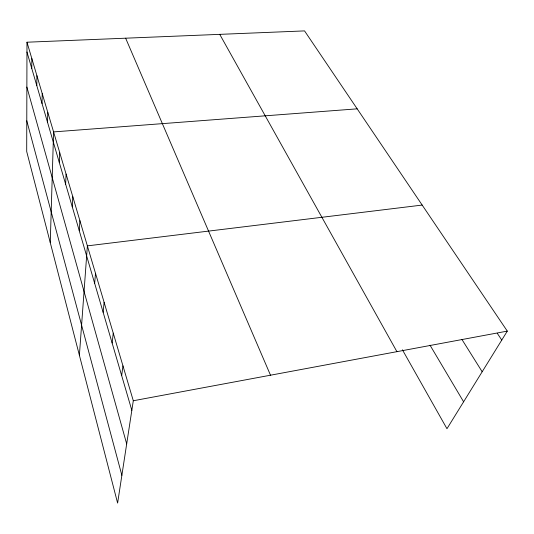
<?xml version="1.0" encoding="UTF-8"?>
<svg xmlns="http://www.w3.org/2000/svg" width="534" height="534" viewBox="0 0 534 534"><rect width="100%" height="100%" fill="white"/><g stroke="black" fill="none" stroke-linecap="round" stroke-linejoin="round"><path stroke-width="0.8" d="M26.987 42.213L26.7 151.516L117.613 503.095L133.3 400.754L26.987 42.213L304.547 30.905L507.3 331.113L446.965 428.722L402.409 349.797M31.773 68.445L31.846 58.593M36.793 85.607L36.919 75.701M42.046 103.536L42.219 93.583M47.533 122.293L47.773 112.3M50.263 242.636L53.587 131.911L357.173 108.836M59.314 162.536L59.681 152.477M65.635 184.143L66.089 174.071M72.284 206.858L72.818 196.779M79.279 230.748L79.906 220.675M79.392 355.297L87.376 245.874L422.167 205.069M94.658 283.3L95.506 273.295M103.135 312.283L104.117 302.337M112.127 343.002L113.255 333.149M121.679 375.622L122.967 365.89M133.3 400.754L507.3 331.113M497.254 333.276L501.766 340.065M461.897 339.404L482.175 371.757M430.044 345.224L463.605 401.802M219.741 34.363L396.922 351.666M125.637 38.194L270.504 375.208M26.96 52.005L131.831 410.332M26.874 87.049L126.685 443.914M26.78 120.804L121.872 475.313"/></g></svg>
